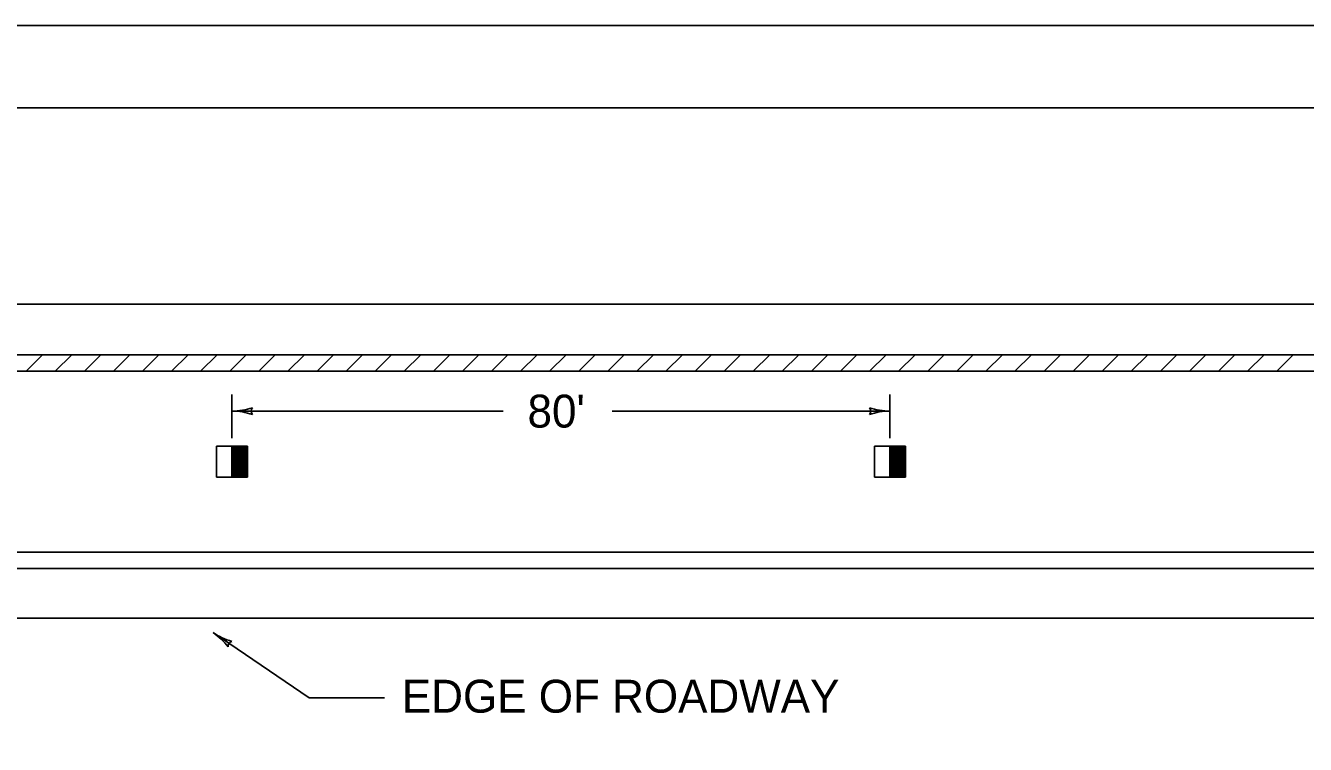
# Model space of a CAD drawing. Extents: x 1000 to 1036.3, y 1000 to 1022.
# Drawn here: x 1015.5 to 1023.28, y 1017.63 to 1022 of the extents above; entities that cross this region are included whole.
import ezdxf

# ---------------------------------------------------------------- set-up
doc = ezdxf.new("R2010")
doc.units = 0
doc.layers.add('Level 1', color=7, linetype='Continuous')
doc.layers.add('Level 10', color=7, linetype='Continuous')

msp = doc.modelspace()

# ---------------------------------------------------------------- linework, layer by layer
at = {"layer": 'Level 1'}
for p, q in [((1007.4661, 1020.3068), (1034.9661, 1020.3068)), ((1015.4993, 1019.9), (1015.5993, 1020)), ((1015.6762, 1019.9), (1015.7762, 1020)), ((1015.8529, 1019.9), (1015.9529, 1020)), ((1016.0297, 1019.9), (1016.1297, 1020)), ((1016.2065, 1019.9), (1016.3065, 1020)), ((1016.3833, 1019.9), (1016.4833, 1020)), ((1016.56, 1019.9), (1016.66, 1020)), ((1016.7368, 1019.9), (1016.8368, 1020)), ((1016.9136, 1019.9), (1017.0136, 1020)), ((1017.0903, 1019.9), (1017.1903, 1020)), ((1017.2672, 1019.9), (1017.3672, 1020)), ((1017.4439, 1019.9), (1017.5439, 1020)), ((1017.6207, 1019.9), (1017.7207, 1020)), ((1017.7974, 1019.9), (1017.8974, 1020)), ((1017.9743, 1019.9), (1018.0743, 1020)), ((1018.151, 1019.9), (1018.251, 1020)), ((1018.3278, 1019.9), (1018.4278, 1020)), ((1018.5046, 1019.9), (1018.6046, 1020)), ((1018.6813, 1019.9), (1018.7813, 1020)), ((1018.8581, 1019.9), (1018.9581, 1020)), ((1019.0349, 1019.9), (1019.1349, 1020)), ((1019.2117, 1019.9), (1019.3117, 1020)), ((1019.3884, 1019.9), (1019.4884, 1020)), ((1019.5653, 1019.9), (1019.6653, 1020)), ((1019.742, 1019.9), (1019.842, 1020)), ((1019.9188, 1019.9), (1020.0188, 1020)), ((1020.0956, 1019.9), (1020.1956, 1020)), ((1020.2723, 1019.9), (1020.3723, 1020)), ((1020.4491, 1019.9), (1020.5491, 1020)), ((1020.6259, 1019.9), (1020.7259, 1020)), ((1020.8027, 1019.9), (1020.9027, 1020)), ((1020.9794, 1019.9), (1021.0794, 1020)), ((1021.1563, 1019.9), (1021.2563, 1020)), ((1021.333, 1019.9), (1021.433, 1020)), ((1021.5098, 1019.9), (1021.6098, 1020)), ((1021.6866, 1019.9), (1021.7866, 1020)), ((1021.8633, 1019.9), (1021.9633, 1020)), ((1022.0401, 1019.9), (1022.1401, 1020)), ((1022.2168, 1019.9), (1022.3168, 1020)), ((1022.3937, 1019.9), (1022.4937, 1020)), ((1022.5704, 1019.9), (1022.6704, 1020)), ((1022.7472, 1019.9), (1022.8472, 1020)), ((1022.924, 1019.9), (1023.024, 1020)), ((1023.1008, 1019.9), (1023.2008, 1020)), ((1016.6563, 1019.2563), (1016.6563, 1019.4438)), ((1016.6563, 1019.4438), (1016.75, 1019.4438)), ((1016.8438, 1019.4438), (1016.75, 1019.4438)), ((1016.75, 1019.4438), (1016.75, 1019.2563)), ((1016.755, 1019.4438), (1016.755, 1019.2563)), ((1016.76, 1019.4438), (1016.76, 1019.2563)), ((1016.765, 1019.4438), (1016.765, 1019.2563)), ((1016.77, 1019.4438), (1016.77, 1019.2563)), ((1016.775, 1019.4438), (1016.775, 1019.2563)), ((1016.78, 1019.4438), (1016.78, 1019.2563)), ((1016.785, 1019.4438), (1016.785, 1019.2563)), ((1016.79, 1019.4438), (1016.79, 1019.2563)), ((1016.795, 1019.4438), (1016.795, 1019.2563)), ((1016.8, 1019.4438), (1016.8, 1019.2563)), ((1016.805, 1019.4438), (1016.805, 1019.2563)), ((1016.81, 1019.4438), (1016.81, 1019.2563)), ((1016.815, 1019.4438), (1016.815, 1019.2563)), ((1016.82, 1019.4438), (1016.82, 1019.2563)), ((1016.825, 1019.4438), (1016.825, 1019.2563)), ((1016.83, 1019.4438), (1016.83, 1019.2563)), ((1016.835, 1019.4438), (1016.835, 1019.2563)), ((1016.84, 1019.4438), (1016.84, 1019.2563)), ((1016.8438, 1019.2563), (1016.8438, 1019.4438)), ((1020.6563, 1019.2563), (1020.6563, 1019.4438)), ((1020.6563, 1019.4438), (1020.75, 1019.4438)), ((1020.8438, 1019.4438), (1020.75, 1019.4438)), ((1020.75, 1019.4438), (1020.75, 1019.2563)), ((1020.755, 1019.4438), (1020.755, 1019.2563)), ((1020.76, 1019.4438), (1020.76, 1019.2563)), ((1020.765, 1019.4438), (1020.765, 1019.2563)), ((1020.77, 1019.4438), (1020.77, 1019.2563)), ((1020.775, 1019.4438), (1020.775, 1019.2563)), ((1020.78, 1019.4438), (1020.78, 1019.2563)), ((1020.785, 1019.4438), (1020.785, 1019.2563)), ((1020.79, 1019.4438), (1020.79, 1019.2563)), ((1020.795, 1019.4438), (1020.795, 1019.2563)), ((1020.8, 1019.4438), (1020.8, 1019.2563)), ((1020.805, 1019.4438), (1020.805, 1019.2563)), ((1020.81, 1019.4438), (1020.81, 1019.2563)), ((1020.815, 1019.4438), (1020.815, 1019.2563)), ((1020.82, 1019.4438), (1020.82, 1019.2563)), ((1020.825, 1019.4438), (1020.825, 1019.2563)), ((1020.83, 1019.4438), (1020.83, 1019.2563)), ((1020.835, 1019.4438), (1020.835, 1019.2563)), ((1020.84, 1019.4438), (1020.84, 1019.2563)), ((1020.8438, 1019.2563), (1020.8438, 1019.4438)), ((1016.75, 1019.2563), (1016.6563, 1019.2563)), ((1016.75, 1019.2563), (1016.8438, 1019.2563)), ((1020.75, 1019.2563), (1020.6563, 1019.2563)), ((1020.75, 1019.2563), (1020.8438, 1019.2563)), ((1017.2193, 1017.9143), (1016.6351, 1018.3112)), ((1017.6784, 1017.9143), (1017.2193, 1017.9143))]:
    msp.add_line(p, q, dxfattribs=at)
for points in [[(1007.5, 1020), (1035, 1020)], [(1007.5, 1019.9), (1035, 1019.9)], [(1016.75, 1019.4938), (1016.75, 1019.7573)], [(1020.75, 1019.4938), (1020.75, 1019.7573)], [(1016.75, 1019.6573), (1018.3985, 1019.6573)], [(1019.0618, 1019.6573), (1020.75, 1019.6573)], [(1007.5, 1018.8), (1023.4671, 1018.8), (1035, 1018.0322)], [(1007.5, 1018.7), (1023.4638, 1018.7), (1035, 1017.932)], [(1007.5, 1018.4), (1023.4638, 1018.4), (1035, 1017.632)]]:
    msp.add_lwpolyline(points, dxfattribs=at)
for centre, radius, start, end in [((1016.75, 1020.048), 0.3906, 269.98778, 270), ((1016.75, 1020.048), 0.3906, 270, 288.66878), ((1016.75, 1019.2667), 0.3906, 71.34716, 89.99389), ((1016.8985, 1019.6573), 0.0312, 138.7746, 220.89129), ((1020.6015, 1019.6574), 0.0312, 318.7746, 40.89129), ((1020.75, 1019.2667), 0.3906, 90, 108.66878), ((1020.75, 1020.048), 0.3906, 251.34716, 269.99389), ((1020.75, 1019.2667), 0.3906, 89.98778, 90), ((1016.8546, 1018.6343), 0.3906, 235.80271, 235.81493), ((1016.8546, 1018.6343), 0.3906, 235.81493, 254.48372), ((1016.4156, 1017.988), 0.3906, 37.16209, 55.80882), ((1016.7579, 1018.2277), 0.0312, 104.58953, 186.70623)]:
    msp.add_arc(centre, radius, start, end, dxfattribs=at)
at = {"layer": 'Level 10'}
for p, q in [((1000, 1022), (1036, 1022)), ((1007, 1021.5), (1035.5, 1021.5))]:
    msp.add_line(p, q, dxfattribs=at)

# ---------------------------------------------------------------- texts
at = {"layer": 'Level 1'}
for s, p in [("80'", (1018.5468, 1019.5573)), ('EDGE OF ROADWAY', (1017.783, 1017.8248))]:
    msp.add_text(s, height=0.2, dxfattribs=at).set_placement(p)

doc.saveas('drawing.dxf')
